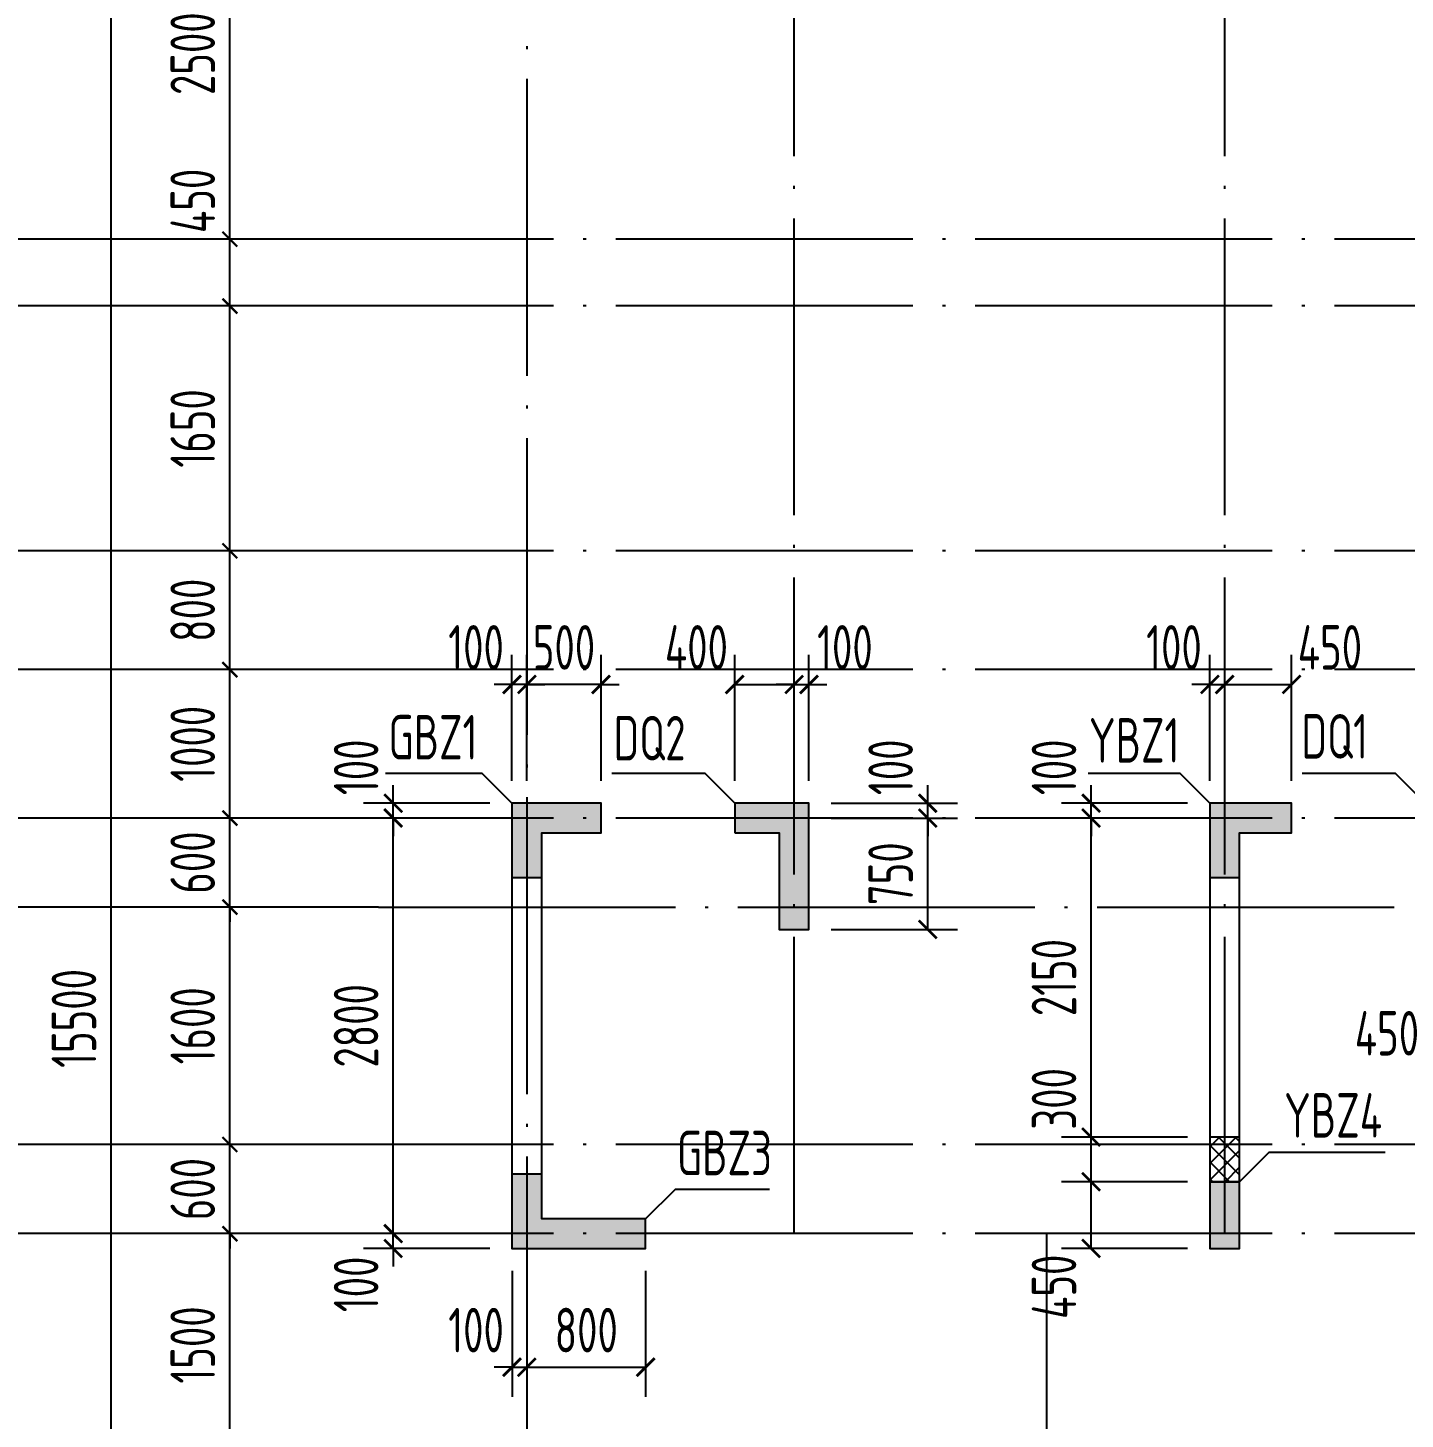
# Model space of a CAD drawing. Extents: x -668857 to 143095, y -247466 to 228182.
# Drawn here: x -330597 to -321322, y 134782 to 144156 of the extents above; entities that cross this region are included whole.
import ezdxf
from ezdxf.enums import TextEntityAlignment as Align

# ---------------------------------------------------------------- set-up
doc = ezdxf.new("R2010")
doc.units = 0
doc.header["$LTSCALE"] = 1000
doc.linetypes.add('DOTE', pattern=[2.42, 2, -0.2, 0.02, -0.2])
doc.layers.get('0').update_dxf_attribs({"linetype": 'CONTINUOUS'})
doc.layers.get('DEFPOINTS').update_dxf_attribs({"linetype": 'CONTINUOUS'})
for name, color, linetype in [('0z-约束构件', 1, 'CONTINUOUS'), ('A-AXIS', 1, 'CONTINUOUS'), ('A-DOTE', 10, 'DOTE'), ('S-Q墙实线', 6, 'CONTINUOUS'), ('S-Q墙标注', 3, 'CONTINUOUS'), ('S-X详图填充', 252, 'CONTINUOUS'), ('S-X详图实线', 4, 'CONTINUOUS'), ('S-Y一般标注', 3, 'CONTINUOUS'), ('S-Z柱编号', 6, 'CONTINUOUS')]:
    doc.layers.add(name, color=color, linetype=linetype)
doc.layers.add('配箍校核', color=34, linetype='CONTINUOUS', plot=False)
doc.styles.add('TSSD_DIMENSION', font='Tssdeng.shx', dxfattribs={"width": 0.7, "bigfont": 'tssdchn.shx'})
doc.styles.add('TSSD_REIN', font='tssdeng.shx', dxfattribs={"width": 0.7, "height": 300, "bigfont": 'tssdchn.shx'})
doc.styles.add('结构文字', font='zstxt.shx', dxfattribs={"width": 0.7, "bigfont": 'zshz.shx'})
doc.dimstyles.new('STRUCK', dxfattribs={"dimtxt": 400, "dimasz": 121, "dimexe": 200, "dimexo": 150, "dimgap": 115, "dimtad": 1, "dimdec": 0, "dimdsep": 46, "dimtxsty": '结构文字', "dimblk": 'ARCHTICK', "dimcen": 400, "dimclrd": 3, "dimclre": 3, "dimclrt": 7, "dimadec": 0, "dimazin": 0, "dimtfac": 1, "dimtdec": 0, "dimtix": 1, "dimtmove": 2, "dimatfit": 3, "dimldrblk": '_DIMX', "dimfxl": 0, "dimtolj": 1, "dimtzin": 0, "dimarcsym": 0})
doc.dimstyles.new('TSSD_100_100', dxfattribs={"dimtxt": 300, "dimasz": 100, "dimexe": 100, "dimexo": 250, "dimgap": 100, "dimtad": 1, "dimdec": 0, "dimzin": 0, "dimdsep": 46, "dimtxsty": 'TSSD_DIMENSION', "dimblk": 'ARCHTICK', "dimcen": 0, "dimdle": 100, "dimclrt": 7, "dimadec": 0, "dimazin": 0, "dimtfac": 1, "dimtdec": 0, "dimtix": 1, "dimtmove": 2, "dimatfit": 3, "dimldrblk": 'ARCHTICK', "dimfxl": 0, "dimtolj": 1, "dimtzin": 0, "dimarcsym": 0})

# ---------------------------------------------------------------- blocks, each defined once
blk = doc.blocks.new('_ArchTick')
at = {"color": 0, "linetype": 'ByBlock', "const_width": 0.15}
blk.add_lwpolyline([(-0.5, -0.5), (0.5, 0.5)], dxfattribs=at)
blk = doc.blocks.new('*D241')
at = {"layer": 'DEFPOINTS', "color": 0}
for p in [(2600, 10900), (3600, 10900), (3600, 9400)]:
    blk.add_point(p, dxfattribs=at)
at = {"layer": 'S-Y一般标注', "color": 0, "lineweight": -2}
for p, q in [((2600, 9300), (2600, 11000)), ((3350, 10900), (2500, 10900)), ((3350, 9400), (2500, 9400))]:
    blk.add_line(p, q, dxfattribs=at)
at = {"layer": 'S-Y一般标注', "color": 0, "lineweight": -2, "xscale": 100, "yscale": 100, "zscale": 100}
for p, rotation in [((2600, 10900), 90), ((2600, 9400), 270)]:
    blk.add_blockref('_ArchTick', p, dxfattribs=dict(at, rotation=rotation))
at = {"layer": 'S-Y一般标注', "color": 7, "insert": (2350, 10150), "char_height": 300, "attachment_point": 5, "rotation": 90, "style": 'TSSD_DIMENSION'}
blk.add_mtext('\\A1;1500', dxfattribs=at)
blk = doc.blocks.new('*D242')
at = {"layer": 'DEFPOINTS', "color": 0}
for p in [(2600, 11500), (3600, 11500), (3600, 10900)]:
    blk.add_point(p, dxfattribs=at)
at = {"layer": 'S-Y一般标注', "color": 0, "lineweight": -2}
for p, q in [((2600, 11500), (2600, 11600)), ((3350, 11500), (2500, 11500)), ((2600, 10900), (2600, 11500)), ((3350, 10900), (2500, 10900)), ((2600, 10900), (2600, 10800))]:
    blk.add_line(p, q, dxfattribs=at)
at = {"layer": 'S-Y一般标注', "color": 0, "lineweight": -2, "xscale": 100, "yscale": 100, "zscale": 100}
for p, rotation in [((2600, 11500), 270), ((2600, 10900), 90)]:
    blk.add_blockref('_ArchTick', p, dxfattribs=dict(at, rotation=rotation))
at = {"layer": 'S-Y一般标注', "color": 7, "insert": (2350, 11200), "char_height": 300, "attachment_point": 5, "rotation": 90, "style": 'TSSD_DIMENSION'}
blk.add_mtext('\\A1;600', dxfattribs=at)
blk = doc.blocks.new('*D243')
at = {"layer": 'DEFPOINTS', "color": 0}
for p in [(2600, 13100.3), (3600, 13100.3), (3600, 11500)]:
    blk.add_point(p, dxfattribs=at)
at = {"layer": 'S-Y一般标注', "color": 0, "lineweight": -2}
for p, q in [((2600, 11400), (2600, 13200.3)), ((3350, 13100.3), (2500, 13100.3)), ((3350, 11500), (2500, 11500))]:
    blk.add_line(p, q, dxfattribs=at)
at = {"layer": 'S-Y一般标注', "color": 0, "lineweight": -2, "xscale": 100, "yscale": 100, "zscale": 100}
for p, rotation in [((2600, 13100.3), 90), ((2600, 11500), 270)]:
    blk.add_blockref('_ArchTick', p, dxfattribs=dict(at, rotation=rotation))
at = {"layer": 'S-Y一般标注', "color": 7, "insert": (2350, 12300.2), "char_height": 300, "attachment_point": 5, "rotation": 90, "style": 'TSSD_DIMENSION'}
blk.add_mtext('\\A1;1600', dxfattribs=at)
blk = doc.blocks.new('*D244')
at = {"layer": 'DEFPOINTS', "color": 0}
for p in [(2600, 13700), (3600, 13700), (3600, 13100.3)]:
    blk.add_point(p, dxfattribs=at)
at = {"layer": 'S-Y一般标注', "color": 0, "lineweight": -2}
for p, q in [((2600, 13700), (2600, 13800)), ((3350, 13700), (2500, 13700)), ((2600, 13100.3), (2600, 13700)), ((3350, 13100.3), (2500, 13100.3)), ((2600, 13100.3), (2600, 13000.3))]:
    blk.add_line(p, q, dxfattribs=at)
at = {"layer": 'S-Y一般标注', "color": 0, "lineweight": -2, "xscale": 100, "yscale": 100, "zscale": 100}
for p, rotation in [((2600, 13700), 270), ((2600, 13100.3), 90)]:
    blk.add_blockref('_ArchTick', p, dxfattribs=dict(at, rotation=rotation))
at = {"layer": 'S-Y一般标注', "color": 7, "insert": (2350, 13400.2), "char_height": 300, "attachment_point": 5, "rotation": 90, "style": 'TSSD_DIMENSION'}
blk.add_mtext('\\A1;600', dxfattribs=at)
blk = doc.blocks.new('*D245')
at = {"layer": 'DEFPOINTS', "color": 0}
for p in [(2600, 14700), (3600, 14700), (3600, 13700)]:
    blk.add_point(p, dxfattribs=at)
at = {"layer": 'S-Y一般标注', "color": 0, "lineweight": -2}
for p, q in [((2600, 13600), (2600, 14800)), ((3350, 14700), (2500, 14700)), ((3350, 13700), (2500, 13700))]:
    blk.add_line(p, q, dxfattribs=at)
at = {"layer": 'S-Y一般标注', "color": 0, "lineweight": -2, "xscale": 100, "yscale": 100, "zscale": 100}
for p, rotation in [((2600, 14700), 90), ((2600, 13700), 270)]:
    blk.add_blockref('_ArchTick', p, dxfattribs=dict(at, rotation=rotation))
at = {"layer": 'S-Y一般标注', "color": 7, "insert": (2350, 14200), "char_height": 300, "attachment_point": 5, "rotation": 90, "style": 'TSSD_DIMENSION'}
blk.add_mtext('\\A1;1000', dxfattribs=at)
blk = doc.blocks.new('*D246')
at = {"layer": 'DEFPOINTS', "color": 0}
for p in [(1800, 20100), (3600, 20100), (3600, 4600)]:
    blk.add_point(p, dxfattribs=at)
at = {"layer": 'S-Y一般标注', "color": 0, "lineweight": -2}
for p, q in [((1800, 4500), (1800, 20200)), ((3350, 20100), (1700, 20100)), ((3350, 4600), (1700, 4600))]:
    blk.add_line(p, q, dxfattribs=at)
at = {"layer": 'S-Y一般标注', "color": 0, "lineweight": -2, "xscale": 100, "yscale": 100, "zscale": 100}
for p, rotation in [((1800, 20100), 90), ((1800, 4600), 270)]:
    blk.add_blockref('_ArchTick', p, dxfattribs=dict(at, rotation=rotation))
at = {"layer": 'S-Y一般标注', "color": 7, "insert": (1550, 12350), "char_height": 300, "attachment_point": 5, "rotation": 90, "style": 'TSSD_DIMENSION'}
blk.add_mtext('\\A1;15500', dxfattribs=at)
blk = doc.blocks.new('*D247')
at = {"layer": 'DEFPOINTS', "color": 0}
for p in [(2600, 15500), (3600, 15500), (3600, 14700)]:
    blk.add_point(p, dxfattribs=at)
at = {"layer": 'S-Y一般标注', "color": 0, "lineweight": -2}
for p, q in [((2600, 14600), (2600, 15600)), ((3350, 15500), (2500, 15500)), ((3350, 14700), (2500, 14700))]:
    blk.add_line(p, q, dxfattribs=at)
at = {"layer": 'S-Y一般标注', "color": 0, "lineweight": -2, "xscale": 100, "yscale": 100, "zscale": 100}
for p, rotation in [((2600, 15500), 90), ((2600, 14700), 270)]:
    blk.add_blockref('_ArchTick', p, dxfattribs=dict(at, rotation=rotation))
at = {"layer": 'S-Y一般标注', "color": 7, "insert": (2350, 15100), "char_height": 300, "attachment_point": 5, "rotation": 90, "style": 'TSSD_DIMENSION'}
blk.add_mtext('\\A1;800', dxfattribs=at)
blk = doc.blocks.new('*D248')
at = {"layer": 'DEFPOINTS', "color": 0}
for p in [(2600, 17600), (3600, 17600), (3600, 17150)]:
    blk.add_point(p, dxfattribs=at)
at = {"layer": 'S-Y一般标注', "color": 0, "lineweight": -2}
for p, q in [((2600, 17050), (2600, 17700)), ((3350, 17600), (2500, 17600)), ((3350, 17150), (2500, 17150))]:
    blk.add_line(p, q, dxfattribs=at)
at = {"layer": 'S-Y一般标注', "color": 0, "lineweight": -2, "xscale": 100, "yscale": 100, "zscale": 100}
for p, rotation in [((2600, 17600), 90), ((2600, 17150), 270)]:
    blk.add_blockref('_ArchTick', p, dxfattribs=dict(at, rotation=rotation))
at = {"layer": 'S-Y一般标注', "color": 7, "insert": (2350, 17858.1), "char_height": 300, "attachment_point": 5, "rotation": 90, "style": 'TSSD_DIMENSION'}
blk.add_mtext('\\A1;450', dxfattribs=at)
blk = doc.blocks.new('*D249')
at = {"layer": 'DEFPOINTS', "color": 0}
for p in [(2600, 20100), (3600, 20100), (3600, 17600)]:
    blk.add_point(p, dxfattribs=at)
at = {"layer": 'S-Y一般标注', "color": 0, "lineweight": -2}
for p, q in [((2600, 17500), (2600, 20200)), ((3350, 20100), (2500, 20100)), ((3350, 17600), (2500, 17600))]:
    blk.add_line(p, q, dxfattribs=at)
at = {"layer": 'S-Y一般标注', "color": 0, "lineweight": -2, "xscale": 100, "yscale": 100, "zscale": 100}
for p, rotation in [((2600, 20100), 90), ((2600, 17600), 270)]:
    blk.add_blockref('_ArchTick', p, dxfattribs=dict(at, rotation=rotation))
at = {"layer": 'S-Y一般标注', "color": 7, "insert": (2350, 18850), "char_height": 300, "attachment_point": 5, "rotation": 90, "style": 'TSSD_DIMENSION'}
blk.add_mtext('\\A1;2500', dxfattribs=at)
blk = doc.blocks.new('*D282')
at = {"layer": 'DEFPOINTS', "color": 0}
for p in [(2600, 17150), (3600, 17150), (3600, 15500)]:
    blk.add_point(p, dxfattribs=at)
at = {"layer": 'S-Y一般标注', "color": 0, "lineweight": -2}
for p, q in [((2600, 15400), (2600, 17250)), ((3350, 17150), (2500, 17150)), ((3350, 15500), (2500, 15500))]:
    blk.add_line(p, q, dxfattribs=at)
at = {"layer": 'S-Y一般标注', "color": 0, "lineweight": -2, "xscale": 100, "yscale": 100, "zscale": 100}
for p, rotation in [((2600, 17150), 90), ((2600, 15500), 270)]:
    blk.add_blockref('_ArchTick', p, dxfattribs=dict(at, rotation=rotation))
at = {"layer": 'S-Y一般标注', "color": 7, "insert": (2350, 16325), "char_height": 300, "attachment_point": 5, "rotation": 90, "style": 'TSSD_DIMENSION'}
blk.add_mtext('\\A1;1650', dxfattribs=at)
blk = doc.blocks.new('*D1660')
at = {"layer": 'DEFPOINTS', "color": 0}
for p in [(-328136.8, 136032.3), (-327336.8, 136032.3), (-327336.8, 135932.3)]:
    blk.add_point(p, dxfattribs=at)
at = {"layer": 'S-Q墙标注', "color": 3, "lineweight": -2}
for p, q in [((-328136.8, 136032.3), (-328136.8, 136153.3)), ((-327486.8, 136032.3), (-328336.8, 136032.3)), ((-328136.8, 135932.3), (-328136.8, 136032.3)), ((-327486.8, 135932.3), (-328336.8, 135932.3)), ((-328136.8, 135932.3), (-328136.8, 135811.3))]:
    blk.add_line(p, q, dxfattribs=at)
at = {"layer": 'S-Q墙标注', "color": 3, "lineweight": -2, "xscale": 121, "yscale": 121, "zscale": 121}
for p, rotation in [((-328136.8, 136032.3), 270), ((-328136.8, 135932.3), 90)]:
    blk.add_blockref('_ArchTick', p, dxfattribs=dict(at, rotation=rotation))
at = {"layer": 'S-Q墙标注', "color": 7, "insert": (-328386.8, 135690.4), "char_height": 300, "attachment_point": 5, "rotation": 90, "style": 'TSSD_REIN'}
blk.add_mtext('\\A1;100', dxfattribs=at)
blk = doc.blocks.new('_DIMX')
blk.add_line((-150, 0), (150, 0))
at = {"const_width": 50}
blk.add_lwpolyline([(-70, -70), (70, 70)], dxfattribs=at)
blk = doc.blocks.new('*D1661')
at = {"layer": 'DEFPOINTS', "color": 0}
for p in [(-328136.8, 138832.3), (-327336.8, 138832.3), (-327336.8, 136032.3)]:
    blk.add_point(p, dxfattribs=at)
at = {"layer": 'S-Q墙标注', "color": 3, "lineweight": -2}
for p, q in [((-327486.8, 138832.3), (-328336.8, 138832.3)), ((-328136.8, 136032.3), (-328136.8, 138832.3)), ((-327486.8, 136032.3), (-328336.8, 136032.3))]:
    blk.add_line(p, q, dxfattribs=at)
at = {"layer": 'S-Q墙标注', "color": 3, "lineweight": -2, "xscale": 121, "yscale": 121, "zscale": 121}
for p, rotation in [((-328136.8, 138832.3), 90), ((-328136.8, 136032.3), 270)]:
    blk.add_blockref('_ArchTick', p, dxfattribs=dict(at, rotation=rotation))
at = {"layer": 'S-Q墙标注', "color": 7, "insert": (-328386.8, 137432.3), "char_height": 300, "attachment_point": 5, "rotation": 90, "style": 'TSSD_REIN'}
blk.add_mtext('\\A1;2800', dxfattribs=at)
blk = doc.blocks.new('*D1662')
at = {"layer": 'DEFPOINTS', "color": 0}
for p in [(-328136.8, 138932.3), (-327336.8, 138932.3), (-327336.8, 138832.3)]:
    blk.add_point(p, dxfattribs=at)
at = {"layer": 'S-Q墙标注', "color": 3, "lineweight": -2}
for p, q in [((-328136.8, 138932.3), (-328136.8, 139053.3)), ((-327486.8, 138932.3), (-328336.8, 138932.3)), ((-328136.8, 138832.3), (-328136.8, 138932.3)), ((-327486.8, 138832.3), (-328336.8, 138832.3)), ((-328136.8, 138832.3), (-328136.8, 138711.3))]:
    blk.add_line(p, q, dxfattribs=at)
at = {"layer": 'S-Q墙标注', "color": 3, "lineweight": -2, "xscale": 121, "yscale": 121, "zscale": 121}
for p, rotation in [((-328136.8, 138932.3), 270), ((-328136.8, 138832.3), 90)]:
    blk.add_blockref('_ArchTick', p, dxfattribs=dict(at, rotation=rotation))
at = {"layer": 'S-Q墙标注', "color": 7, "insert": (-328386.8, 139174.2), "char_height": 300, "attachment_point": 5, "rotation": 90, "style": 'TSSD_REIN'}
blk.add_mtext('\\A1;100', dxfattribs=at)
blk = doc.blocks.new('*D1663')
at = {"layer": 'DEFPOINTS', "color": 0}
for p in [(-327336.8, 135932.3), (-327236.8, 135932.3), (-327236.8, 135132.3)]:
    blk.add_point(p, dxfattribs=at)
at = {"layer": 'S-Q墙标注', "color": 3, "lineweight": -2}
for p, q in [((-327336.8, 135782.3), (-327336.8, 134932.3)), ((-327236.8, 135782.3), (-327236.8, 134932.3)), ((-327336.8, 135132.3), (-327457.8, 135132.3)), ((-327336.8, 135132.3), (-327236.8, 135132.3)), ((-327236.8, 135132.3), (-327115.8, 135132.3))]:
    blk.add_line(p, q, dxfattribs=at)
at = {"layer": 'S-Q墙标注', "color": 3, "lineweight": -2, "xscale": 121, "yscale": 121, "zscale": 121}
blk.add_blockref('_ArchTick', (-327336.8, 135132.3), dxfattribs=at)
at = {"layer": 'S-Q墙标注', "color": 3, "lineweight": -2, "xscale": 121, "yscale": 121, "zscale": 121, "rotation": 180}
blk.add_blockref('_ArchTick', (-327236.8, 135132.3), dxfattribs=at)
at = {"layer": 'S-Q墙标注', "color": 7, "insert": (-327578.8, 135382.3), "char_height": 300, "attachment_point": 5, "style": 'TSSD_REIN'}
blk.add_mtext('\\A1;100', dxfattribs=at)
blk = doc.blocks.new('*D1664')
at = {"layer": 'DEFPOINTS', "color": 0}
for p in [(-327236.8, 135932.3), (-326436.8, 135932.3), (-326436.8, 135132.3)]:
    blk.add_point(p, dxfattribs=at)
at = {"layer": 'S-Q墙标注', "color": 3, "lineweight": -2}
for p, q in [((-327236.8, 135782.3), (-327236.8, 134932.3)), ((-326436.8, 135782.3), (-326436.8, 134932.3)), ((-327236.8, 135132.3), (-326436.8, 135132.3))]:
    blk.add_line(p, q, dxfattribs=at)
at = {"layer": 'S-Q墙标注', "color": 3, "lineweight": -2, "xscale": 121, "yscale": 121, "zscale": 121, "rotation": 180}
blk.add_blockref('_ArchTick', (-327236.8, 135132.3), dxfattribs=at)
at = {"layer": 'S-Q墙标注', "color": 3, "lineweight": -2, "xscale": 121, "yscale": 121, "zscale": 121}
blk.add_blockref('_ArchTick', (-326436.8, 135132.3), dxfattribs=at)
at = {"layer": 'S-Q墙标注', "color": 7, "insert": (-326836.8, 135382.3), "char_height": 300, "attachment_point": 5, "style": 'TSSD_REIN'}
blk.add_mtext('\\A1;800', dxfattribs=at)
blk = doc.blocks.new('*D1667')
at = {"layer": 'DEFPOINTS', "color": 0}
for p in [(-327236.8, 139732.3), (-327236.8, 138932.3), (-326736.8, 138932.3)]:
    blk.add_point(p, dxfattribs=at)
at = {"layer": 'S-Q墙标注', "color": 3, "lineweight": -2}
for p, q in [((-327236.8, 139082.3), (-327236.8, 139932.3)), ((-326736.8, 139082.3), (-326736.8, 139932.3)), ((-327236.8, 139732.3), (-327357.8, 139732.3)), ((-326736.8, 139732.3), (-327236.8, 139732.3)), ((-326736.8, 139732.3), (-326615.8, 139732.3))]:
    blk.add_line(p, q, dxfattribs=at)
at = {"layer": 'S-Q墙标注', "color": 3, "lineweight": -2, "xscale": 121, "yscale": 121, "zscale": 121}
blk.add_blockref('_ArchTick', (-327236.8, 139732.3), dxfattribs=at)
at = {"layer": 'S-Q墙标注', "color": 3, "lineweight": -2, "xscale": 121, "yscale": 121, "zscale": 121, "rotation": 180}
blk.add_blockref('_ArchTick', (-326736.8, 139732.3), dxfattribs=at)
at = {"layer": 'S-Q墙标注', "color": 7, "insert": (-326986.8, 139982.3), "char_height": 300, "attachment_point": 5, "style": 'TSSD_REIN'}
blk.add_mtext('\\A1;500', dxfattribs=at)
blk = doc.blocks.new('*D1668')
at = {"layer": 'DEFPOINTS', "color": 0}
for p in [(-327336.9, 139732.3), (-327336.9, 138932.3), (-327236.8, 138932.3)]:
    blk.add_point(p, dxfattribs=at)
at = {"layer": 'S-Q墙标注', "color": 3, "lineweight": -2}
for p, q in [((-327336.9, 139082.3), (-327336.9, 139932.3)), ((-327236.8, 139082.3), (-327236.8, 139932.3)), ((-327336.9, 139732.3), (-327457.9, 139732.3)), ((-327236.8, 139732.3), (-327336.9, 139732.3)), ((-327236.8, 139732.3), (-327115.8, 139732.3))]:
    blk.add_line(p, q, dxfattribs=at)
at = {"layer": 'S-Q墙标注', "color": 3, "lineweight": -2, "xscale": 121, "yscale": 121, "zscale": 121}
blk.add_blockref('_ArchTick', (-327336.9, 139732.3), dxfattribs=at)
at = {"layer": 'S-Q墙标注', "color": 3, "lineweight": -2, "xscale": 121, "yscale": 121, "zscale": 121, "rotation": 180}
blk.add_blockref('_ArchTick', (-327236.8, 139732.3), dxfattribs=at)
at = {"layer": 'S-Q墙标注', "color": 7, "insert": (-327578.8, 139982.3), "char_height": 300, "attachment_point": 5, "style": 'TSSD_REIN'}
blk.add_mtext('\\A1;100', dxfattribs=at)
blk = doc.blocks.new('*D1545')
at = {"layer": 'DEFPOINTS', "color": 0}
for p in [(-325336.8, 138832.3), (-324536.8, 138832.3), (-325336.8, 138082.3)]:
    blk.add_point(p, dxfattribs=at)
at = {"layer": 'S-Q墙标注', "color": 3, "lineweight": -2}
for p, q in [((-325186.8, 138832.3), (-324336.8, 138832.3)), ((-324536.8, 138082.3), (-324536.8, 138832.3)), ((-325186.8, 138082.3), (-324336.8, 138082.3))]:
    blk.add_line(p, q, dxfattribs=at)
at = {"layer": 'S-Q墙标注', "color": 3, "lineweight": -2, "xscale": 121, "yscale": 121, "zscale": 121}
for p, rotation in [((-324536.8, 138832.3), 90), ((-324536.8, 138082.3), 270)]:
    blk.add_blockref('_ArchTick', p, dxfattribs=dict(at, rotation=rotation))
at = {"layer": 'S-Q墙标注', "color": 7, "insert": (-324786.8, 138457.3), "char_height": 300, "attachment_point": 5, "rotation": 90, "style": 'TSSD_REIN'}
blk.add_mtext('\\A1;750', dxfattribs=at)
blk = doc.blocks.new('*D1546')
at = {"layer": 'DEFPOINTS', "color": 0}
for p in [(-325336.8, 138932.3), (-324536.8, 138932.3), (-325336.8, 138832.3)]:
    blk.add_point(p, dxfattribs=at)
at = {"layer": 'S-Q墙标注', "color": 3, "lineweight": -2}
for p, q in [((-324536.8, 138932.3), (-324536.8, 139053.3)), ((-325186.8, 138932.3), (-324336.8, 138932.3)), ((-324536.8, 138832.3), (-324536.8, 138932.3)), ((-325186.8, 138832.3), (-324336.8, 138832.3)), ((-324536.8, 138832.3), (-324536.8, 138711.3))]:
    blk.add_line(p, q, dxfattribs=at)
at = {"layer": 'S-Q墙标注', "color": 3, "lineweight": -2, "xscale": 121, "yscale": 121, "zscale": 121}
for p, rotation in [((-324536.8, 138932.3), 270), ((-324536.8, 138832.3), 90)]:
    blk.add_blockref('_ArchTick', p, dxfattribs=dict(at, rotation=rotation))
at = {"layer": 'S-Q墙标注', "color": 7, "insert": (-324786.8, 139174.2), "char_height": 300, "attachment_point": 5, "rotation": 90, "style": 'TSSD_REIN'}
blk.add_mtext('\\A1;100', dxfattribs=at)
blk = doc.blocks.new('*D1547')
at = {"layer": 'DEFPOINTS', "color": 0}
for p in [(-325436.8, 139732.3), (-325836.8, 138932.3), (-325436.8, 138932.3)]:
    blk.add_point(p, dxfattribs=at)
at = {"layer": 'S-Q墙标注', "color": 3, "lineweight": -2}
for p, q in [((-325836.8, 139082.3), (-325836.8, 139932.3)), ((-325436.8, 139082.3), (-325436.8, 139932.3)), ((-325836.8, 139732.3), (-325436.8, 139732.3))]:
    blk.add_line(p, q, dxfattribs=at)
at = {"layer": 'S-Q墙标注', "color": 3, "lineweight": -2, "xscale": 121, "yscale": 121, "zscale": 121, "rotation": 180}
blk.add_blockref('_ArchTick', (-325836.8, 139732.3), dxfattribs=at)
at = {"layer": 'S-Q墙标注', "color": 3, "lineweight": -2, "xscale": 121, "yscale": 121, "zscale": 121}
blk.add_blockref('_ArchTick', (-325436.8, 139732.3), dxfattribs=at)
at = {"layer": 'S-Q墙标注', "color": 7, "insert": (-326094.8, 139982.3), "char_height": 300, "attachment_point": 5, "style": 'TSSD_REIN'}
blk.add_mtext('\\A1;400', dxfattribs=at)
blk = doc.blocks.new('*D1548')
at = {"layer": 'DEFPOINTS', "color": 0}
for p in [(-325336.8, 139732.3), (-325436.8, 138932.3), (-325336.8, 138932.3)]:
    blk.add_point(p, dxfattribs=at)
at = {"layer": 'S-Q墙标注', "color": 3, "lineweight": -2}
for p, q in [((-325436.8, 139082.3), (-325436.8, 139932.3)), ((-325336.8, 139082.3), (-325336.8, 139932.3)), ((-325436.8, 139732.3), (-325557.8, 139732.3)), ((-325436.8, 139732.3), (-325336.8, 139732.3)), ((-325336.8, 139732.3), (-325215.8, 139732.3))]:
    blk.add_line(p, q, dxfattribs=at)
at = {"layer": 'S-Q墙标注', "color": 3, "lineweight": -2, "xscale": 121, "yscale": 121, "zscale": 121}
blk.add_blockref('_ArchTick', (-325436.8, 139732.3), dxfattribs=at)
at = {"layer": 'S-Q墙标注', "color": 3, "lineweight": -2, "xscale": 121, "yscale": 121, "zscale": 121, "rotation": 180}
blk.add_blockref('_ArchTick', (-325336.8, 139732.3), dxfattribs=at)
at = {"layer": 'S-Q墙标注', "color": 7, "insert": (-325094.9, 139982.3), "char_height": 300, "attachment_point": 5, "style": 'TSSD_REIN'}
blk.add_mtext('\\A1;100', dxfattribs=at)
blk = doc.blocks.new('*D1549')
at = {"layer": 'DEFPOINTS', "color": 0}
for p in [(-323436.8, 136382.3), (-322636.8, 136382.3), (-322636.8, 135932.3)]:
    blk.add_point(p, dxfattribs=at)
at = {"layer": 'S-Q墙标注', "color": 3, "lineweight": -2}
for p, q in [((-322786.8, 136382.3), (-323636.8, 136382.3)), ((-323436.8, 135932.3), (-323436.8, 136382.3)), ((-322786.8, 135932.3), (-323636.8, 135932.3))]:
    blk.add_line(p, q, dxfattribs=at)
at = {"layer": 'S-Q墙标注', "color": 3, "lineweight": -2, "xscale": 121, "yscale": 121, "zscale": 121}
for p, rotation in [((-323436.8, 136382.3), 90), ((-323436.8, 135932.3), 270)]:
    blk.add_blockref('_ArchTick', p, dxfattribs=dict(at, rotation=rotation))
at = {"layer": 'S-Q墙标注', "color": 7, "insert": (-323686.8, 135674.2), "char_height": 300, "attachment_point": 5, "rotation": 90, "style": 'TSSD_REIN'}
blk.add_mtext('\\A1;450', dxfattribs=at)
blk = doc.blocks.new('*D1550')
at = {"layer": 'DEFPOINTS', "color": 0}
for p in [(-323436.8, 138932.3), (-322636.8, 138932.3), (-322636.8, 138832.3)]:
    blk.add_point(p, dxfattribs=at)
at = {"layer": 'S-Q墙标注', "color": 3, "lineweight": -2}
for p, q in [((-323436.8, 138932.3), (-323436.8, 139053.3)), ((-322786.8, 138932.3), (-323636.8, 138932.3)), ((-323436.8, 138832.3), (-323436.8, 138932.3)), ((-322786.8, 138832.3), (-323636.8, 138832.3)), ((-323436.8, 138832.3), (-323436.8, 138711.3))]:
    blk.add_line(p, q, dxfattribs=at)
at = {"layer": 'S-Q墙标注', "color": 3, "lineweight": -2, "xscale": 121, "yscale": 121, "zscale": 121}
for p, rotation in [((-323436.8, 138932.3), 270), ((-323436.8, 138832.3), 90)]:
    blk.add_blockref('_ArchTick', p, dxfattribs=dict(at, rotation=rotation))
at = {"layer": 'S-Q墙标注', "color": 7, "insert": (-323686.8, 139174.2), "char_height": 300, "attachment_point": 5, "rotation": 90, "style": 'TSSD_REIN'}
blk.add_mtext('\\A1;100', dxfattribs=at)
blk = doc.blocks.new('*D1551')
at = {"layer": 'DEFPOINTS', "color": 0}
for p in [(-322536.8, 139732.3), (-322636.8, 138932.3), (-322536.8, 138932.3)]:
    blk.add_point(p, dxfattribs=at)
at = {"layer": 'S-Q墙标注', "color": 3, "lineweight": -2}
for p, q in [((-322636.8, 139082.3), (-322636.8, 139932.3)), ((-322536.8, 139082.3), (-322536.8, 139932.3)), ((-322636.8, 139732.3), (-322757.8, 139732.3)), ((-322636.8, 139732.3), (-322536.8, 139732.3)), ((-322536.8, 139732.3), (-322415.8, 139732.3))]:
    blk.add_line(p, q, dxfattribs=at)
at = {"layer": 'S-Q墙标注', "color": 3, "lineweight": -2, "xscale": 121, "yscale": 121, "zscale": 121}
blk.add_blockref('_ArchTick', (-322636.8, 139732.3), dxfattribs=at)
at = {"layer": 'S-Q墙标注', "color": 3, "lineweight": -2, "xscale": 121, "yscale": 121, "zscale": 121, "rotation": 180}
blk.add_blockref('_ArchTick', (-322536.8, 139732.3), dxfattribs=at)
at = {"layer": 'S-Q墙标注', "color": 7, "insert": (-322878.8, 139982.3), "char_height": 300, "attachment_point": 5, "style": 'TSSD_REIN'}
blk.add_mtext('\\A1;100', dxfattribs=at)
blk = doc.blocks.new('*D1552')
at = {"layer": 'DEFPOINTS', "color": 0}
for p in [(-322086.8, 139732.3), (-322536.8, 138932.3), (-322086.8, 138932.3)]:
    blk.add_point(p, dxfattribs=at)
at = {"layer": 'S-Q墙标注', "color": 3, "lineweight": -2}
for p, q in [((-322536.8, 139082.3), (-322536.8, 139932.3)), ((-322086.8, 139082.3), (-322086.8, 139932.3)), ((-322536.8, 139732.3), (-322086.8, 139732.3))]:
    blk.add_line(p, q, dxfattribs=at)
at = {"layer": 'S-Q墙标注', "color": 3, "lineweight": -2, "xscale": 121, "yscale": 121, "zscale": 121, "rotation": 180}
blk.add_blockref('_ArchTick', (-322536.8, 139732.3), dxfattribs=at)
at = {"layer": 'S-Q墙标注', "color": 3, "lineweight": -2, "xscale": 121, "yscale": 121, "zscale": 121}
blk.add_blockref('_ArchTick', (-322086.8, 139732.3), dxfattribs=at)
at = {"layer": 'S-Q墙标注', "color": 7, "insert": (-321828.8, 139982.3), "char_height": 300, "attachment_point": 5, "style": 'TSSD_REIN'}
blk.add_mtext('\\A1;450', dxfattribs=at)
blk = doc.blocks.new('*D1555')
at = {"layer": 'DEFPOINTS', "color": 0}
for p in [(-321186.8, 137932.3), (-320736.8, 137932.3), (-320736.8, 137132.3)]:
    blk.add_point(p, dxfattribs=at)
at = {"layer": 'S-Q墙标注', "color": 3, "lineweight": -2}
for p, q in [((-321186.8, 137782.3), (-321186.8, 136932.3)), ((-320736.8, 137782.3), (-320736.8, 136932.3)), ((-321186.8, 137132.3), (-320736.8, 137132.3))]:
    blk.add_line(p, q, dxfattribs=at)
at = {"layer": 'S-Q墙标注', "color": 3, "lineweight": -2, "xscale": 121, "yscale": 121, "zscale": 121, "rotation": 180}
blk.add_blockref('_ArchTick', (-321186.8, 137132.3), dxfattribs=at)
at = {"layer": 'S-Q墙标注', "color": 3, "lineweight": -2, "xscale": 121, "yscale": 121, "zscale": 121}
blk.add_blockref('_ArchTick', (-320736.8, 137132.3), dxfattribs=at)
at = {"layer": 'S-Q墙标注', "color": 7, "insert": (-321444.8, 137382.3), "char_height": 300, "attachment_point": 5, "style": 'TSSD_REIN'}
blk.add_mtext('\\A1;450', dxfattribs=at)
blk = doc.blocks.new('20210730.00595579')
at = {"layer": '0z-约束构件'}
h = blk.add_hatch(dxfattribs=at)
h.set_pattern_fill('ANSI37', color=256, scale=25, style=0)
h.set_pattern_definition([(45, (86194.76, -600656.97), (-56.126601, 56.126601), []), (135, (86194.76, -600656.97), (-56.126601, -56.126601), [])])
h.paths.add_polyline_path([(-29935.3, -181459.2), (-29935.3, -181159.2), (-29735.3, -181159.2), (-29735.3, -181459.2)])
blk.add_lwpolyline([(-29935.3, -181459.2), (-29735.3, -181459.2), (-29735.3, -181159.2), (-29935.3, -181159.2)], close=True, dxfattribs=at)
blk = doc.blocks.new('*D1504')
at = {"layer": 'DEFPOINTS', "color": 0}
for p in [(-323436.8, 136682.3), (-322636.8, 136682.3), (-322636.8, 136382.3)]:
    blk.add_point(p, dxfattribs=at)
at = {"layer": 'S-Q墙标注', "color": 3, "lineweight": -2}
for p, q in [((-322786.8, 136682.3), (-323636.8, 136682.3)), ((-323436.8, 136382.3), (-323436.8, 136682.3)), ((-322786.8, 136382.3), (-323636.8, 136382.3))]:
    blk.add_line(p, q, dxfattribs=at)
at = {"layer": 'S-Q墙标注', "color": 3, "lineweight": -2, "xscale": 121, "yscale": 121, "zscale": 121}
for p, rotation in [((-323436.8, 136682.3), 90), ((-323436.8, 136382.3), 270)]:
    blk.add_blockref('_ArchTick', p, dxfattribs=dict(at, rotation=rotation))
at = {"layer": 'S-Q墙标注', "color": 7, "insert": (-323686.8, 136940.4), "char_height": 300, "attachment_point": 5, "rotation": 90, "style": 'TSSD_REIN'}
blk.add_mtext('\\A1;300', dxfattribs=at)
blk = doc.blocks.new('*D1505')
at = {"layer": 'DEFPOINTS', "color": 0}
for p in [(-323436.8, 138832.3), (-322636.8, 138832.3), (-322636.8, 136682.3)]:
    blk.add_point(p, dxfattribs=at)
at = {"layer": 'S-Q墙标注', "color": 3, "lineweight": -2}
for p, q in [((-322786.8, 138832.3), (-323636.8, 138832.3)), ((-323436.8, 136682.3), (-323436.8, 138832.3)), ((-322786.8, 136682.3), (-323636.8, 136682.3))]:
    blk.add_line(p, q, dxfattribs=at)
at = {"layer": 'S-Q墙标注', "color": 3, "lineweight": -2, "xscale": 121, "yscale": 121, "zscale": 121}
for p, rotation in [((-323436.8, 138832.3), 90), ((-323436.8, 136682.3), 270)]:
    blk.add_blockref('_ArchTick', p, dxfattribs=dict(at, rotation=rotation))
at = {"layer": 'S-Q墙标注', "color": 7, "insert": (-323686.8, 137757.3), "char_height": 300, "attachment_point": 5, "rotation": 90, "style": 'TSSD_REIN'}
blk.add_mtext('\\A1;2150', dxfattribs=at)
blk = doc.blocks.new('20210726.16350016')
at = {"layer": 'A-AXIS'}
for p, q in [((3600, 17600), (800, 17600)), ((3600, 17150), (800, 17150)), ((3600, 15500), (800, 15500)), ((3600, 14700), (800, 14700)), ((3600, 13700), (800, 13700)), ((3600, 13100.3), (800, 13100.3)), ((3600, 11500), (800, 11500)), ((3600, 10900), (800, 10900))]:
    blk.add_line(p, q, dxfattribs=at)
at = {"layer": 'A-DOTE'}
for p, q in [((4600, 21100), (4600, 3600)), ((6400, 10900), (6400, 21100)), ((9300, 10900), (9300, 21100)), ((55600, 17600), (3600, 17600)), ((55600, 17150), (3600, 17150)), ((55600, 15500), (3600, 15500)), ((55600, 14700), (3600, 14700)), ((55600, 13700), (3600, 13700)), ((3600, 13100.3), (55600, 13100.3)), ((55600, 11500), (3600, 11500)), ((55600, 10900), (3600, 10900)), ((8100, 10900), (8100, 3600))]:
    blk.add_line(p, q, dxfattribs=at)
at = {"layer": 'S-Y一般标注'}
for base, p1, p2, picture, middle in [((1800, 20100), (3600, 4600), (3600, 20100), '*D246', (1550, 12350)), ((2600, 20100), (3600, 17600), (3600, 20100), '*D249', (2350, 18850)), ((2600, 17150), (3600, 15500), (3600, 17150), '*D282', (2350, 16325)), ((2600, 15500), (3600, 14700), (3600, 15500), '*D247', (2350, 15100)), ((2600, 14700), (3600, 13700), (3600, 14700), '*D245', (2350, 14200)), ((2600, 13700), (3600, 13100.3), (3600, 13700), '*D244', (2350, 13400.2)), ((2600, 13100.3), (3600, 11500), (3600, 13100.3), '*D243', (2350, 12300.2)), ((2600, 11500), (3600, 10900), (3600, 11500), '*D242', (2350, 11200)), ((2600, 10900), (3600, 9400), (3600, 10900), '*D241', (2350, 10150))]:
    dim = blk.add_linear_dim(base=base, p1=p1, p2=p2, angle=90, dimstyle='TSSD_100_100', dxfattribs=at)
    dim.commit()
    dim.dimension.update_dxf_attribs({"geometry": picture, "text_midpoint": middle})
dim = blk.add_linear_dim(base=(2600, 17600), p1=(3600, 17150), p2=(3600, 17600), angle=90, dimstyle='TSSD_100_100', dxfattribs=at)
dim.commit()
dim.dimension.update_dxf_attribs({"geometry": '*D248', "text_midpoint": (2350, 17858.1), "dimtype": 160})

msp = doc.modelspace()

# ---------------------------------------------------------------- hatches: boundary and pattern name
at = {"layer": 'S-X详图填充'}
h = msp.add_hatch(color=256, dxfattribs=at)
h.dxf.hatch_style = 1
h.paths.add_polyline_path([(-327336.85, 138432.31), (-327136.85, 138432.31), (-327136.85, 138732.31), (-326736.85, 138732.31), (-326736.85, 138932.31), (-327336.85, 138932.31)])
h = msp.add_hatch(color=256, dxfattribs=at)
h.dxf.hatch_style = 1
h.paths.add_polyline_path([(-325836.75, 138732.31), (-325536.84, 138732.31), (-325536.84, 138082.33), (-325336.84, 138082.33), (-325336.84, 138932.31), (-325836.75, 138932.31)])
h = msp.add_hatch(color=256, dxfattribs=at)
h.dxf.hatch_style = 1
h.paths.add_polyline_path([(-322636.84, 138432.31), (-322436.84, 138432.31), (-322436.84, 138732.31), (-322086.84, 138732.31), (-322086.84, 138932.31), (-322636.84, 138932.31)])
h = msp.add_hatch(color=256, dxfattribs=at)
h.dxf.hatch_style = 1
h.paths.add_polyline_path([(-327136.85, 136432.31), (-327336.85, 136432.31), (-327336.85, 135932.31), (-326436.84, 135932.31), (-326436.84, 136132.31), (-327136.85, 136132.31)])
h = msp.add_hatch(color=256, dxfattribs=at)
h.dxf.hatch_style = 1
h.paths.add_polyline_path([(-322436.84, 136382.31), (-322636.84, 136382.31), (-322636.84, 135932.31), (-322436.84, 135932.31)])

# ---------------------------------------------------------------- linework, layer by layer
at = {"layer": 'S-Q墙实线'}
for points in [[(-327136.85, 138732.31), (-326736.85, 138732.31), (-326736.85, 138932.31), (-327336.85, 138932.31), (-327336.85, 135932.31), (-326436.84, 135932.31), (-326436.84, 136132.31), (-327136.85, 136132.31)], [(-325836.75, 138732.31), (-325536.84, 138732.31), (-325536.84, 138082.33), (-325336.84, 138082.33), (-325336.84, 138932.31), (-325836.75, 138932.31)], [(-322436.84, 138732.31), (-322086.84, 138732.31), (-322086.84, 138932.31), (-322636.84, 138932.31), (-322636.84, 135932.31), (-322436.84, 135932.31)]]:
    msp.add_lwpolyline(points, close=True, dxfattribs=at)
at = {"layer": 'S-X详图实线'}
for points in [[(-327336.85, 138432.31), (-327136.85, 138432.31), (-327136.85, 138732.31), (-326736.85, 138732.31), (-326736.85, 138932.31), (-327336.85, 138932.31), (-327336.85, 138432.31)], [(-325836.75, 138732.31), (-325536.84, 138732.31), (-325536.84, 138082.33), (-325336.84, 138082.33), (-325336.84, 138932.31), (-325836.75, 138932.31), (-325836.75, 138732.31)], [(-322636.84, 138432.31), (-322436.84, 138432.31), (-322436.84, 138732.31), (-322086.84, 138732.31), (-322086.84, 138932.31), (-322636.84, 138932.31), (-322636.84, 138432.31)], [(-327136.85, 136432.31), (-327336.85, 136432.31), (-327336.85, 135932.31), (-326436.84, 135932.31), (-326436.84, 136132.31), (-327136.85, 136132.31), (-327136.85, 136432.31)], [(-322436.84, 136382.31), (-322636.84, 136382.31), (-322636.84, 135932.31), (-322436.84, 135932.31), (-322436.84, 136382.31)]]:
    msp.add_lwpolyline(points, close=True, dxfattribs=at)
at = {"layer": 'S-Z柱编号', "color": 7}
for points in [[(-327336.85, 138932.31), (-327536.85, 139132.31), (-328188.42, 139132.31)], [(-325836.75, 138932.31), (-326036.75, 139132.31), (-326664.22, 139132.31)], [(-322636.84, 138932.31), (-322836.84, 139132.31), (-323456.92, 139132.31)], [(-321186.76, 138932.31), (-321386.76, 139132.31), (-322015.18, 139132.31)], [(-322436.84, 136382.31), (-322236.84, 136582.31), (-321456.92, 136582.31)], [(-326436.84, 136132.31), (-326236.84, 136332.31), (-325603.77, 136332.31)]]:
    msp.add_lwpolyline(points, dxfattribs=at)

# ---------------------------------------------------------------- block references
at = {"layer": 'A-DOTE'}
msp.add_blockref('20210726.16350016', (-331836.85, 125132.26), dxfattribs=at)
at = {"layer": '配箍校核'}
msp.add_blockref('20210730.00595579', (-292701.56, 317841.49), dxfattribs=at)

# ---------------------------------------------------------------- texts
at = {"layer": 'S-Z柱编号', "color": 7, "style": 'TSSD_REIN', "width": 0.7}
for s, p in [('GBZ1', (-328168.62, 139136.79)), ('DQ2', (-326652.47, 139130.59)), ('YBZ1', (-323451.51, 139116)), ('DQ1', (-322020.02, 139143.1)), ('YBZ4', (-322136.84, 136589.49)), ('GBZ3', (-326225.95, 136335.81))]:
    msp.add_text(s, height=300, dxfattribs=at).set_placement(p, align=Align.BOTTOM_LEFT)

# ---------------------------------------------------------------- dimensions: what is measured, and where the dimension line sits
at = {"layer": 'S-Q墙标注'}
for base, p1, p2, angle, override, picture, middle in [((-327336.86, 139732.31), (-327236.85, 138932.31), (-327336.86, 138932.31), 180, {"dimtxt": 300, "dimgap": 100, "dimtxsty": 'TSSD_REIN'}, '*D1668', (-327578.78, 139982.31)), ((-328136.85, 138932.31), (-327336.85, 138832.31), (-327336.85, 138932.31), 90, {"dimtxt": 300, "dimgap": 100, "dimtxsty": 'TSSD_REIN'}, '*D1662', (-328386.85, 139174.23)), ((-324536.84, 138932.31), (-325336.84, 138832.31), (-325336.84, 138932.31), 90, {"dimtxt": 300, "dimgap": 100, "dimtxsty": 'TSSD_REIN'}, '*D1546', (-324786.84, 139174.23)), ((-323436.84, 138932.31), (-322636.84, 138832.31), (-322636.84, 138932.31), 90, {"dimtxt": 300, "dimgap": 100, "dimtxsty": 'TSSD_REIN'}, '*D1550', (-323686.84, 139174.23)), ((-323436.84, 136682.31), (-322636.84, 136382.31), (-322636.84, 136682.31), 90, {"dimtxt": 250, "dimgap": 100, "dimtxsty": 'TSSD_REIN'}, '*D1504', (-323686.84, 136940.39)), ((-323436.84, 136382.31), (-322636.84, 135932.31), (-322636.84, 136382.31), 90, {"dimtxt": 250, "dimgap": 100, "dimtxsty": 'TSSD_REIN'}, '*D1549', (-323686.84, 135674.23)), ((-328136.85, 136032.31), (-327336.85, 135932.31), (-327336.85, 136032.31), 90, {"dimtxt": 300, "dimgap": 100, "dimtxsty": 'TSSD_REIN'}, '*D1660', (-328386.85, 135690.39))]:
    dim = msp.add_linear_dim(base=base, p1=p1, p2=p2, angle=angle, dimstyle='STRUCK', override=override, dxfattribs=at)
    dim.commit()
    dim.dimension.update_dxf_attribs({"geometry": picture, "text_midpoint": middle, "dimtype": 160})
for base, p1, p2, angle, override, picture, middle in [((-327236.85, 139732.31), (-326736.85, 138932.31), (-327236.85, 138932.31), 180, {"dimtxt": 300, "dimgap": 100, "dimtxsty": 'TSSD_REIN'}, '*D1667', (-326986.85, 139982.31)), ((-328136.85, 138832.31), (-327336.85, 136032.31), (-327336.85, 138832.31), 90, {"dimtxt": 250, "dimgap": 100, "dimtxsty": 'TSSD_REIN'}, '*D1661', (-328386.85, 137432.31)), ((-324536.84, 138832.31), (-325336.84, 138082.33), (-325336.84, 138832.31), 90, {"dimtxt": 300, "dimgap": 100, "dimtxsty": 'TSSD_REIN'}, '*D1545', (-324786.84, 138457.32)), ((-323436.84, 138832.31), (-322636.84, 136682.31), (-322636.84, 138832.31), 90, {"dimtxt": 250, "dimgap": 100, "dimtxsty": 'TSSD_REIN'}, '*D1505', (-323686.84, 137757.31))]:
    dim = msp.add_linear_dim(base=base, p1=p1, p2=p2, angle=angle, dimstyle='STRUCK', override=override, dxfattribs=at)
    dim.commit()
    dim.dimension.update_dxf_attribs({"geometry": picture, "text_midpoint": middle})
for base, p1, p2, picture, middle in [((-325436.85, 139732.31), (-325836.75, 138932.31), (-325436.85, 138932.31), '*D1547', (-326094.83, 139982.31)), ((-325336.84, 139732.31), (-325436.85, 138932.31), (-325336.84, 138932.31), '*D1548', (-325094.91, 139982.31)), ((-322536.85, 139732.31), (-322636.84, 138932.31), (-322536.85, 138932.31), '*D1551', (-322878.76, 139982.31)), ((-322086.84, 139732.31), (-322536.85, 138932.31), (-322086.84, 138932.31), '*D1552', (-321828.76, 139982.31)), ((-320736.85, 137132.31), (-321186.76, 137932.31), (-320736.85, 137932.31), '*D1555', (-321444.83, 137382.31)), ((-327236.85, 135132.31), (-327336.85, 135932.31), (-327236.85, 135932.31), '*D1663', (-327578.77, 135382.31))]:
    dim = msp.add_linear_dim(base=base, p1=p1, p2=p2, dimstyle='STRUCK', override={"dimtxt": 300, "dimgap": 100, "dimtxsty": 'TSSD_REIN'}, dxfattribs=at)
    dim.commit()
    dim.dimension.update_dxf_attribs({"geometry": picture, "text_midpoint": middle, "dimtype": 160})
dim = msp.add_linear_dim(base=(-326436.84, 135132.31), p1=(-327236.85, 135932.31), p2=(-326436.84, 135932.31), dimstyle='STRUCK', override={"dimtxt": 300, "dimgap": 100, "dimtxsty": 'TSSD_REIN'}, dxfattribs=at)
dim.commit()
dim.dimension.update_dxf_attribs({"geometry": '*D1664', "text_midpoint": (-326836.85, 135382.31)})

doc.saveas('drawing.dxf')
